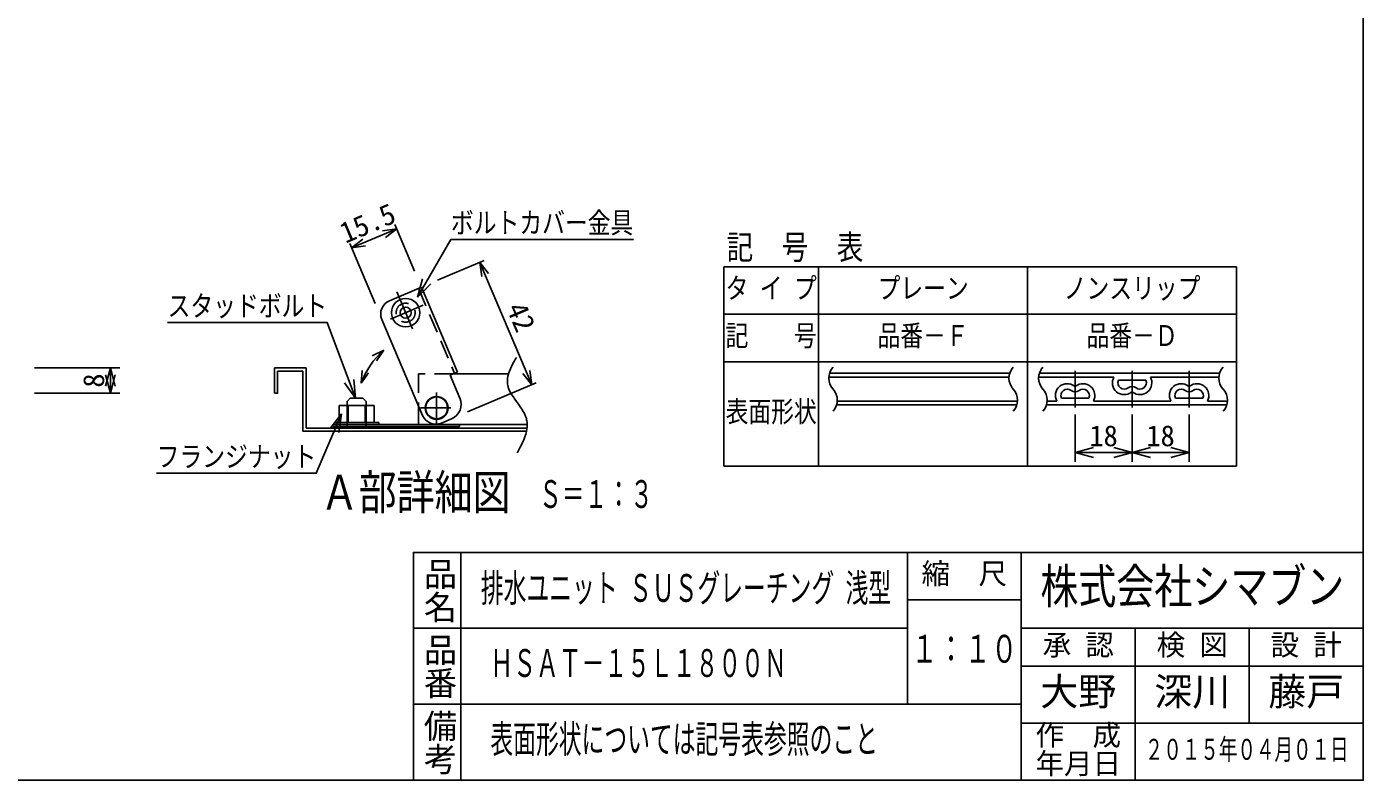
# Model space of a CAD drawing. Units: millimetres, scale not verified, with parts at other scales. Extents: x -1365 to 1365, y -930 to 870.
# Drawn here: x -42 to 1365, y -930 to -137 of the extents above; entities that cross this region are included whole.
import ezdxf
from ezdxf.enums import TextEntityAlignment as Align

# ---------------------------------------------------------------- set-up
doc = ezdxf.new("R2010")
doc.units = ezdxf.units.MM
doc.header["$LTSCALE"] = 10
doc.linetypes.add('CHAIN1', pattern=[8, 5, -1, 1, -1])
doc.linetypes.add('DASHED2', pattern=[3, 2, -1])
for name, color, linetype in [('0-7_枠細線', 5, 'Continuous'), ('0-8_枠中線', 5, 'Continuous'), ('1-2_極細2', 2, 'Continuous'), ('1-3_細線2', 4, 'Continuous'), ('1-5_寸法2', 7, 'Continuous')]:
    doc.layers.add(name, color=color, linetype=linetype)
doc.styles.add('@ＭＳ ゴシック', font='')
doc.styles.add('ＭＳ ゴシック', font='')
doc.styles.get('@ＭＳ ゴシック').set_extended_font_data('@MS Gothic')
doc.styles.get('ＭＳ ゴシック').set_extended_font_data('MS Gothic')

msp = doc.modelspace()

# ---------------------------------------------------------------- linework, layer by layer
at = {"layer": '0-7_枠細線'}
for p, q in [((691.64, -389.36), (1231.64, -389.36)), ((691.64, -389.36), (691.64, -599.36)), ((791.64, -389.36), (791.64, -599.36)), ((1011.64, -389.36), (1011.64, -599.36)), ((1231.64, -389.36), (1231.64, -599.36)), ((691.64, -439.36), (1231.64, -439.36)), ((691.64, -489.36), (1231.64, -489.36)), ((802.29, -505.52), (992.05, -505.52)), ((803.02, -501.52), (992.78, -501.52)), ((1023.29, -505.52), (1102.41, -505.52)), ((1024.02, -501.52), (1213.78, -501.52)), ((1140.86, -505.52), (1213.05, -505.52)), ((1107.19, -508.86), (1136.08, -508.86)), ((811.22, -530.86), (1000.98, -530.86)), ((1032.22, -530.86), (1042.41, -530.86)), ((1047.19, -527.52), (1076.08, -527.52)), ((1080.86, -530.86), (1162.41, -530.86)), ((1167.19, -527.52), (1196.08, -527.52)), ((1200.86, -530.86), (1221.98, -530.86)), ((810.49, -534.86), (1000.25, -534.86)), ((1031.49, -534.86), (1221.25, -534.86)), ((1061.64, -544.86), (1061.64, -594.86)), ((1121.64, -544.86), (1121.64, -594.86)), ((1181.64, -544.86), (1181.64, -594.86)), ((1061.64, -584.86), (1080.95, -579.68)), ((1061.64, -584.86), (1080.95, -590.03)), ((1061.64, -584.86), (1121.64, -584.86)), ((1121.64, -584.86), (1102.32, -579.68)), ((1121.64, -584.86), (1102.32, -590.03)), ((1121.64, -584.86), (1140.95, -579.68)), ((1121.64, -584.86), (1140.95, -590.03)), ((1121.64, -584.86), (1181.64, -584.86)), ((1181.64, -584.86), (1162.32, -579.68)), ((1181.64, -584.86), (1162.32, -590.03)), ((691.64, -599.36), (1231.64, -599.36)), ((415, -690), (415, -930)), ((885, -690), (885, -850)), ((1005, -690), (1005, -930)), ((885, -740), (1005, -740)), ((885, -770), (365, -770)), ((1365, -770), (1005, -770)), ((1125, -770), (1125, -930)), ((1245, -770), (1245, -870)), ((1005, -810), (1365, -810)), ((1005, -850), (365, -850)), ((1365, -870), (1005, -870))]:
    msp.add_line(p, q, dxfattribs=at)
at = {"layer": '0-7_枠細線', "linetype": 'CHAIN1'}
for p, q in [((1061.64, -498.72), (1061.64, -537.42)), ((1121.64, -498.72), (1121.64, -537.42)), ((1181.64, -498.72), (1181.64, -537.42))]:
    msp.add_line(p, q, dxfattribs=at)
at = {"layer": '0-7_枠細線'}
for centre, radius, start, end in [((819.43, -506.6), 17.18, 137.56163, 222.43837), ((1009.19, -506.6), 17.18, 137.56163, 222.43837), ((1040.43, -506.6), 17.18, 137.56163, 222.43837), ((1113.3, -511.52), 12.43, 151.14637, 308.68219), ((1129.97, -511.52), 12.43, 231.31781, 28.85363), ((1230.2, -506.6), 17.18, 137.56163, 222.43837), ((794.08, -529.78), 17.18, 317.56163, 42.43837), ((983.84, -529.78), 17.18, 317.56163, 42.43837), ((1015.08, -529.78), 17.18, 317.56163, 42.43837), ((1053.3, -524.86), 12.43, 51.31781, 208.85363), ((1053.3, -524.86), 6.67, 51.31781, 203.57818), ((1061.64, -514.45), 6.67, 231.31781, 308.68219), ((1061.64, -514.45), 0.9, 231.31781, 308.68219), ((1069.97, -524.86), 12.43, 331.14637, 128.68219), ((1069.97, -524.86), 6.67, 336.42182, 128.68219), ((1113.3, -511.52), 6.67, 156.42182, 308.68219), ((1121.64, -521.93), 6.67, 51.31781, 128.68219), ((1129.97, -511.52), 6.67, 231.31781, 23.57818), ((1173.3, -524.86), 12.43, 51.31781, 208.85363), ((1173.3, -524.86), 6.67, 51.31781, 203.57818), ((1181.64, -514.45), 6.67, 231.31781, 308.68219), ((1181.64, -514.45), 0.9, 231.31781, 308.68219), ((1189.97, -524.86), 12.43, 331.14637, 128.68219), ((1189.97, -524.86), 6.67, 336.42182, 128.68219), ((1204.84, -529.78), 17.18, 317.56163, 42.43837), ((1121.64, -521.93), 0.9, 51.31781, 128.68219)]:
    msp.add_arc(centre, radius, start, end, dxfattribs=at)
at = {"layer": '0-8_枠中線'}
msp.add_lwpolyline([(-1365, -930), (-1365, 870), (1365, 870), (1365, -930)], close=True, dxfattribs=at)
msp.add_lwpolyline([(1365, -690), (365, -690), (365, -930)], dxfattribs=at)
at = {"layer": '1-2_極細2', "linetype": 'CHAIN1'}
for p, q in [((347.51, -415.69), (364.04, -454.63)), ((375.24, -429.87), (340.92, -444.44)), ((389.43, -554.59), (389.43, -521.74)), ((372.57, -537.92), (404.49, -537.92))]:
    msp.add_line(p, q, dxfattribs=at)
at = {"layer": '1-2_極細2'}
for p, q in [((369.37, -421.47), (372.82, -408.59)), ((369.37, -421.47), (378.8, -412.04)), ((218.59, -495.77), (251.93, -495.77)), ((218.59, -522.44), (218.59, -495.77)), ((221.93, -499.1), (248.59, -499.1)), ((251.93, -495.77), (251.93, -559.1)), ((465.4, -502.1), (407.26, -502.1)), ((296.35, -535.44), (296.35, -553.44)), ((314.16, -535.44), (314.16, -553.44)), ((251.93, -559.1), (483.88, -559.1)), ((280.22, -555.44), (280.22, -557.44)), ((280.22, -555.44), (370.26, -555.44)), ((280.22, -557.44), (413.55, -557.44)), ((281.93, -555.44), (328.59, -555.44)), ((413.55, -557.44), (413.55, -555.44))]:
    msp.add_line(p, q, dxfattribs=at)
at = {"layer": '1-2_極細2', "linetype": 'DASHED2'}
for p, q in [((370.39, -412.01), (408.42, -501.61)), ((370.26, -502.1), (370.26, -535.3)), ((407.26, -502.1), (370.26, -502.1))]:
    msp.add_line(p, q, dxfattribs=at)
at = {"layer": '1-2_極細2'}
for points in [[(473.34, -484.97), (473.22, -485.18), (472.86, -485.81), (472.28, -486.85), (471.49, -488.26), (470.53, -490), (469.45, -492.04), (468.3, -494.31), (467.17, -496.75), (466.13, -499.31), (465.24, -501.9), (464.57, -504.46), (464.14, -506.92), (463.95, -509.22), (463.97, -511.28), (464.15, -513.06), (464.41, -514.5), (464.66, -515.56), (464.85, -516.2), (464.91, -516.42), (464.98, -516.64), (465.21, -517.29), (465.62, -518.35), (466.26, -519.8), (467.18, -521.6), (468.4, -523.7), (469.9, -526.06), (471.65, -528.6), (473.56, -531.27), (475.51, -533.99), (477.41, -536.69), (479.14, -539.3), (480.62, -541.74), (481.81, -543.94), (482.71, -545.85), (483.32, -547.39), (483.71, -548.53), (483.92, -549.22), (483.99, -549.46), (484.05, -549.69)], [(218.59, -522.44), (221.93, -522.44), (221.93, -499.1)], [(248.59, -499.1), (248.59, -562.44), (483.88, -562.44)], [(370.26, -535.3), (370.26, -555.44), (484.8, -555.44)], [(484.05, -549.69), (484.22, -550.39), (484.45, -551.54), (484.67, -553.11), (484.8, -555.06), (484.77, -557.35), (484.51, -559.91), (484, -562.67), (483.23, -565.57), (482.25, -568.53), (481.11, -571.45), (479.88, -574.26), (478.64, -576.88), (477.47, -579.24), (476.44, -581.26), (475.59, -582.9), (474.96, -584.1), (474.57, -584.83), (474.44, -585.08)]]:
    msp.add_lwpolyline(points, dxfattribs=at)
at = {"layer": '1-2_極細2', "linetype": 'DASHED2'}
msp.add_circle((356.84, -437.68), 10, dxfattribs=at)
at = {"layer": '1-2_極細2'}
msp.add_circle((389.43, -537.92), 11.5, dxfattribs=at)
at = {"layer": '1-3_細線2'}
for p, q in [((373.46, -410.71), (339.71, -425.04)), ((411.49, -500.31), (373.46, -410.71)), ((331.76, -444.71), (374.74, -545.96)), ((403.82, -503.56), (411.49, -500.31)), ((413.98, -527.5), (403.82, -503.56)), ((311.93, -527.77), (315.26, -531.1)), ((315.26, -535.44), (315.26, -531.1)), ((323.68, -535.44), (286.84, -535.44)), ((286.84, -535.44), (286.84, -553.44)), ((323.68, -535.44), (323.68, -553.44)), ((328.59, -553.44), (281.93, -553.44)), ((281.93, -553.44), (281.93, -555.44)), ((295.26, -555.44), (295.26, -559.1)), ((315.26, -555.44), (315.26, -559.1)), ((328.59, -553.44), (328.59, -555.44)), ((394.41, -553.91), (405.15, -549.35))]:
    msp.add_line(p, q, dxfattribs=at)
at = {"layer": '1-3_細線2', "linetype": 'DASHED2'}
for p, q in [((295.26, -535.44), (295.26, -555.44)), ((315.26, -535.44), (315.26, -555.44))]:
    msp.add_line(p, q, dxfattribs=at)
at = {"layer": '1-3_細線2'}
msp.add_lwpolyline([(295.26, -535.44), (295.26, -531.1), (298.59, -527.77), (311.93, -527.77)], dxfattribs=at)
for centre, radius in [((356.84, -437.68), 15), ((356.84, -437.68), 5.83), ((389.43, -537.92), 12)]:
    msp.add_circle(centre, radius, dxfattribs=at)
for centre, radius, start, end in [((345.57, -438.85), 15, 113, 203), ((398.64, -534.01), 16.67, 293, 23), ((388.55, -540.1), 15, 203, 293)]:
    msp.add_arc(centre, radius, start, end, dxfattribs=at)
at = {"layer": '1-5_寸法2'}
for p, q in [((299.85, -369.53), (347.41, -349.34)), ((347.41, -349.34), (332.56, -351.43)), ((347.41, -349.34), (335.59, -358.58)), ((366.3, -393.84), (345.46, -344.74)), ((324.6, -427.83), (297.9, -364.93)), ((299.85, -369.53), (311.67, -360.3)), ((299.85, -369.53), (314.71, -367.45)), ((390.34, -403.55), (439.43, -382.71)), ((434.83, -384.66), (444.06, -396.48)), ((434.83, -384.66), (436.91, -399.52)), ((489.53, -513.53), (434.83, -384.66)), ((369.37, -421.47), (374.55, -402.15)), ((369.37, -421.47), (383.51, -407.33)), ((333.71, -477.27), (321.73, -483.14)), ((333.71, -477.27), (326.27, -488.34)), ((-34.06, -495.77), (55.94, -495.77)), ((45.94, -495.77), (40.76, -515.09)), ((45.94, -522.44), (40.76, -503.12)), ((45.94, -495.77), (51.12, -515.09)), ((45.94, -522.44), (45.94, -495.77)), ((45.94, -522.44), (51.12, -503.12)), ((310.08, -511.84), (311.2, -498.56)), ((310.08, -511.84), (317.69, -500.9)), ((489.53, -513.53), (480.29, -501.71)), ((489.53, -513.53), (487.44, -498.68)), ((304.18, -527.77), (292.54, -511.5)), ((304.18, -527.77), (302.23, -507.86)), ((422.03, -542.19), (494.13, -511.58)), ((-34.06, -522.44), (55.94, -522.44)), ((289.36, -544.12), (277.02, -559.86)), ((289.36, -544.12), (286.55, -563.92))]:
    msp.add_line(p, q, dxfattribs=at)
for points in [[(369.37, -421.47), (404.54, -360.56), (596.54, -360.56)], [(304.18, -527.77), (274.24, -448.04), (106.24, -448.04)], [(289.36, -544.12), (262.7, -606.69), (94.7, -606.69)]]:
    msp.add_lwpolyline(points, dxfattribs=at)
msp.add_arc((388.55, -540.1), 83.4, 131.11509, 160.19528, dxfattribs=at)

# ---------------------------------------------------------------- texts
at = {"layer": '0-7_枠細線', "style": 'ＭＳ ゴシック'}
for s, height, width, p in [('タ イ プ', 21.99, 0.8, (693.64, -429.36)), ('プレーン', 21.99, 0.8, (853.64, -429.36)), ('ノンスリップ', 21.99, 0.8, (1049.64, -429.36)), ('記\u3000\u3000号', 21.99, 0.8, (693.64, -479.36)), ('品番－Ｆ', 21.99, 0.8, (853.64, -479.36)), ('品番－Ｄ', 21.99, 0.8, (1073.64, -479.36)), ('表面形状', 21.99, 0.8, (693.64, -559.36)), ('Ａ部詳細図', 36.66, 0.8, (267.28, -656.02)), ('Ｓ＝１：３', 29.33, 0.6, (497.18, -652.08)), ('株式会社シマブン', 36.66, 0.8, (1025, -755)), ('排水ユニット ＳＵＳグレーチング 浅型', 29.33, 0.6, (436, -750.94)), ('１：１０', 29.33, 0.7, (889, -815)), ('ＨＳＡＴ－１５Ｌ１８００Ｎ', 29.33, 0.6, (446, -830)), ('表面形状については記号表参照のこと', 29.33, 0.6, (446, -910)), ('２０１５年０４月０１日', 21.99, 0.65, (1135, -915))]:
    msp.add_text(s, height=height, dxfattribs=dict(at, width=width)).set_placement(p, align=Align.BOTTOM_LEFT)
for s, height, p in [('18', 21.99, (1076.64, -584.86)), ('18', 21.99, (1136.64, -584.86)), ('縮\u3000尺', 21.99, (900, -730)), ('検 図', 21.99, (1147.5, -805)), ('設 計', 21.99, (1267.5, -805)), ('承 認', 21.99, (1027.5, -805)), ('大野', 29.33, (1025, -860)), ('深川', 29.33, (1145, -860)), ('藤戸', 29.33, (1265, -860)), ('作\u3000成', 21.99, (1020, -900)), ('年月日', 21.99, (1020, -930))]:
    msp.add_text(s, height=height, dxfattribs=at).set_placement(p, align=Align.BOTTOM_LEFT)
at = {"layer": '0-7_枠細線', "style": '@ＭＳ ゴシック'}
for s, p in [('品名', (372.5, -695)), ('品番', (372.5, -775)), ('備考', (372.5, -855))]:
    msp.add_text(s, height=25.66, rotation=270, dxfattribs=at).set_placement(p, align=Align.BOTTOM_LEFT)
at = {"layer": '0-7_枠細線', "insert": (694.75, -384.36), "char_height": 25.66, "attachment_point": 7, "style": 'ＭＳ ゴシック'}
msp.add_mtext('\\T2.07;\\W0.8;記号表', dxfattribs=at)
at = {"layer": '1-5_寸法2', "style": 'ＭＳ ゴシック'}
for s, rotation, p in [('15.5', 23, (296.02, -371.16)), ('42', 293, (456.32, -435.29)), ('8', 90, (45.94, -516.6))]:
    msp.add_text(s, height=21.99, rotation=rotation, dxfattribs=at).set_placement(p, align=Align.BOTTOM_LEFT)
at = {"layer": '1-5_寸法2', "style": 'ＭＳ ゴシック', "width": 0.8}
for s, p in [('ボルトカバー金具', (404.54, -360.56)), ('スタッドボルト', (106.24, -448.04)), ('フランジナット', (94.7, -606.69))]:
    msp.add_text(s, height=21.99, dxfattribs=at).set_placement(p, align=Align.BOTTOM_LEFT)

doc.saveas('drawing.dxf')
